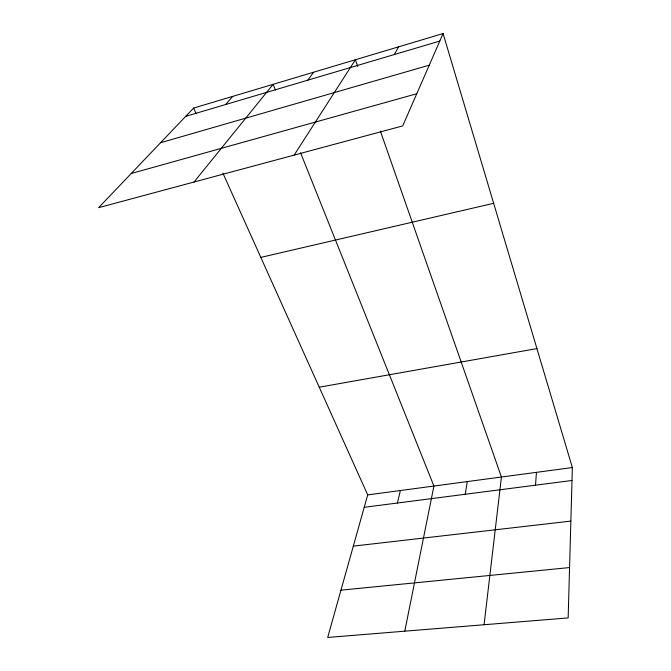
<?xml version="1.0" encoding="UTF-8"?>
<svg xmlns="http://www.w3.org/2000/svg" width="671" height="671" viewBox="0 0 671 671"><rect width="100%" height="100%" fill="white"/><g stroke="black" fill="none" stroke-linecap="round" stroke-linejoin="round"><path stroke-width="1.01" d="M443.086 33.55L402.701 125.913L98.637 207.674L193.609 108.065L443.086 33.55L572.363 467.544L568.161 617.907L327.691 637.45L367.7 494.896L222.923 173.202M535.508 485.192L536.456 472.342M484.068 624.743L501.43 477.022L380.356 131.055M465.238 494.267L467.259 481.593M404.781 631.185L433.919 486.047L300.574 152.82M397.383 503.032L400.402 490.526M394.338 54.536L398.524 46.861M294.15 155.102L355.395 59.744L357.786 66.572M307.821 80.168L313.625 72.216M194.011 182.034L273.156 84.303L275.479 90.099M225.515 104.559L232.753 96.372M185.708 116.351L439.799 41.065M160.562 142.722L429.255 65.188M131.206 173.521L416.775 93.739M260.809 257.396L493.655 203.305M319.228 387.201L536.926 348.584M367.7 494.896L572.363 467.544M364.219 507.31L572.002 480.478M353.323 546.127L570.87 521.107M340.96 590.161L569.57 567.565M193.609 108.065L196.15 113.718"/></g></svg>
